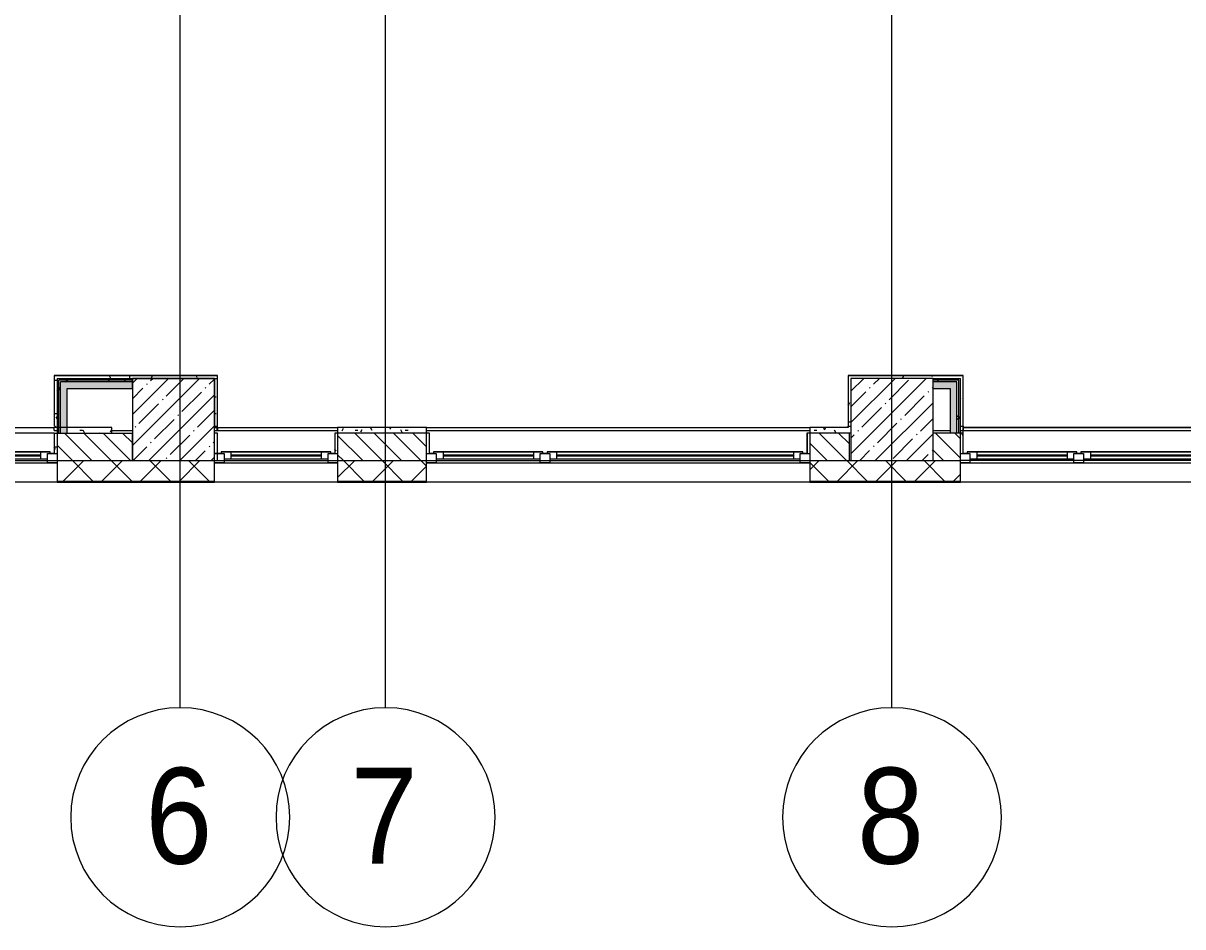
# Model space of a CAD drawing. Header units: millimetres. Extents: x -625 to 415037, y -3642 to 102118.
# Drawn here: x 164635 to 173107, y -3507 to 3093 of the extents above; entities that cross this region are included whole.
import ezdxf

# ---------------------------------------------------------------- set-up
doc = ezdxf.new("R2010")
doc.units = ezdxf.units.MM
doc.linetypes.add('Осевая', pattern=[6350, 1270, -952.5, 3175, -952.5])
for name, color, linetype, lineweight in [('A-GLAZ', 7, 'Continuous', 9), ('A-GLAZ-1', 7, 'Continuous', 5), ('A-WALL', 7, 'Continuous', 5), ('I-WALL', 7, 'Continuous', 5), ('S-COLS', 7, 'Continuous', 9), ('S-COLS-1', 7, 'Continuous', 5), ('Оси', 7, 'Continuous', 9), ('Оси-1', 7, 'Continuous', 20), ('Оси-2', 7, 'Осевая', 9)]:
    doc.layers.add(name, color=color, linetype=linetype, lineweight=lineweight)
doc.layers.add('A-WALL-1', color=9, linetype='Continuous', lineweight=5, true_color=0x808080)
doc.layers.add('A-WALL-FNSH-1', color=9, linetype='Continuous', lineweight=5, true_color=0x808080)
doc.styles.add('Arial', font='arial.ttf', dxfattribs={"width": 0.9, "height": 700})
pattern_1 = [(135, (148772.12, -0.94), (-70.71068, -70.71068), [])]
pattern_2 = [(0, (148772.123, -0.94), (243.84, 60.96), [20.117, -162.763, 20.117, -162.763, -975.36]), (0, (148772.123, -0.94), (243.84, 60.96), [-365.76, 20.117, -345.643, 20.117, -162.763, -426.72]), (0, (148772.123, -0.94), (243.84, 60.96), [-914.4, 20.117, -101.803, 20.117, -284.683]), (120, (148863.563, 29.54), (-174.71291, 180.69163), [20.117, -162.763, 20.117, -162.763, -975.36]), (120, (148863.563, 29.54), (-174.71291, 180.69163), [-365.76, 20.117, -345.643, 20.117, -162.763, -426.72]), (120, (148863.563, 29.54), (-174.71291, 180.69163), [-914.4, 20.117, -101.803, 20.117, -284.683]), (240, (148894.043, 151.46), (-69.12709, -241.65163), [20.117, -162.763, 20.117, -162.763, -975.36]), (240, (148894.043, 151.46), (-69.12709, -241.65163), [-365.76, 20.117, -345.643, 20.117, -162.763, -426.72]), (240, (148894.043, 151.46), (-69.12709, -241.65163), [-914.4, 20.117, -101.803, 20.117, -284.683])]
pattern_3 = [(45, (148772.12, -0.94), (-212.132, 212.132), []), (135, (148772.12, -0.94), (-212.132, -212.132), [])]

# ---------------------------------------------------------------- blocks, each defined once
blk = doc.blocks.new('120_Окно_СКБ_2Ст - 120_Окно_СКБ_2Ст 2800х2500_створка_-22445922-Объем проектирования 2 этажа')
at = {"layer": 'A-GLAZ'}
for p, q in [((-1400, -127), (-1400, -57)), ((-1400, -57), (-1330, -57)), ((-1330, -57), (-1330, -127)), ((500, -127), (500, -57)), ((500, -57), (570, -57)), ((570, -57), (570, -127)), ((1330, -127), (1330, -57)), ((1330, -57), (1400, -57)), ((1400, -57), (1400, -127)), ((-1330, -127), (-1400, -127)), ((-1330, -127), (-1350, -127)), ((-1350, -127), (-1350, -137)), ((-1350, -137), (520, -137)), ((520, -137), (-1350, -137)), ((500, -87), (-1330, -87)), ((-1330, -87), (-1330, -127)), ((-1280, -137), (-1280, -87)), ((450, -137), (450, -87)), ((500, -127), (500, -87)), ((570, -127), (500, -127)), ((520, -127), (500, -127)), ((520, -137), (520, -127)), ((570, -127), (550, -127)), ((550, -127), (550, -137)), ((550, -137), (1350, -137)), ((1350, -137), (550, -137)), ((1330, -87), (570, -87)), ((570, -87), (570, -127)), ((620, -137), (620, -87)), ((1280, -137), (1280, -87)), ((1330, -127), (1330, -87)), ((1400, -127), (1330, -127)), ((1350, -127), (1330, -127)), ((1350, -137), (1350, -127))]:
    blk.add_line(p, q, dxfattribs=at)
at = {"layer": 'A-GLAZ-1'}
for p, q in [((1400, -57), (-1400, -57)), ((-1380, -127), (-1350, -127)), ((-1280, -107), (450, -107)), ((450, -117), (-1280, -117)), ((520, -127), (550, -127)), ((620, -107), (1280, -107)), ((1280, -117), (620, -117)), ((1350, -127), (1380, -127))]:
    blk.add_line(p, q, dxfattribs=at)
blk = doc.blocks.new('120_Окно_СКБ_2Ст - 120_Окно_СКБ_2Ст 3100х2500 _мал_створка слева_ 2-22446355-Объем проектирования 2 этажа')
at = {"layer": 'A-GLAZ'}
for p, q in [((-1550, -127), (-1550, -57)), ((-1550, -57), (-1480, -57)), ((-1480, -57), (-1480, -127)), ((650, -127), (650, -57)), ((650, -57), (720, -57)), ((720, -57), (720, -127)), ((1480, -127), (1480, -57)), ((1480, -57), (1550, -57)), ((1550, -57), (1550, -127)), ((-1480, -127), (-1550, -127)), ((-1480, -127), (-1500, -127)), ((-1500, -127), (-1500, -137)), ((-1500, -137), (670, -137)), ((670, -137), (-1500, -137)), ((650, -87), (-1480, -87)), ((-1480, -87), (-1480, -127)), ((-1430, -137), (-1430, -87)), ((600, -137), (600, -87)), ((650, -127), (650, -87)), ((720, -127), (650, -127)), ((670, -127), (650, -127)), ((670, -137), (670, -127)), ((720, -127), (700, -127)), ((700, -127), (700, -137)), ((700, -137), (1500, -137)), ((1500, -137), (700, -137)), ((1480, -87), (720, -87)), ((720, -87), (720, -127)), ((770, -137), (770, -87)), ((1430, -137), (1430, -87)), ((1480, -127), (1480, -87)), ((1550, -127), (1480, -127)), ((1500, -127), (1480, -127)), ((1500, -137), (1500, -127))]:
    blk.add_line(p, q, dxfattribs=at)
at = {"layer": 'A-GLAZ-1'}
for p, q in [((1550, -57), (-1550, -57)), ((-1530, -127), (-1500, -127)), ((-1430, -107), (600, -107)), ((600, -117), (-1430, -117)), ((670, -127), (700, -127)), ((770, -107), (1430, -107)), ((1430, -117), (770, -117)), ((1500, -127), (1530, -127))]:
    blk.add_line(p, q, dxfattribs=at)
blk = doc.blocks.new('120_Окно_СКБ_1Ст - 120_Окно_СКБ_1Ст 900х2500_h_-V407-Объем проектирования 2 этажа')
at = {"layer": 'A-GLAZ'}
for p, q in [((-450, -127), (-450, -57)), ((-450, -57), (-380, -57)), ((-380, -57), (-380, -127)), ((380, -127), (380, -57)), ((380, -57), (450, -57)), ((450, -57), (450, -127)), ((-380, -127), (-450, -127)), ((-380, -127), (-400, -127)), ((-400, -127), (-400, -137)), ((-400, -137), (400, -137)), ((400, -137), (-400, -137)), ((380, -87), (-380, -87)), ((-380, -87), (-380, -127)), ((-330, -137), (-330, -87)), ((330, -137), (330, -87)), ((380, -127), (380, -87)), ((450, -127), (380, -127)), ((400, -127), (380, -127)), ((400, -137), (400, -127))]:
    blk.add_line(p, q, dxfattribs=at)
at = {"layer": 'A-GLAZ-1'}
for p, q in [((450, -57), (-450, -57)), ((-430, -127), (-400, -127)), ((-330, -107), (330, -107)), ((330, -117), (-330, -117)), ((400, -127), (450, -127))]:
    blk.add_line(p, q, dxfattribs=at)
blk = doc.blocks.new('120_Окно_СКБ_2Ст - 120_Окно_СКБ_2Ст 2100х2400 _мал створка справа_-22446225-Объем проектирования 2 этажа')
at = {"layer": 'A-GLAZ'}
for p, q in [((-1050, -127), (-1050, -57)), ((-1050, -57), (-980, -57)), ((-980, -57), (-980, -127)), ((150, -127), (150, -57)), ((150, -57), (220, -57)), ((220, -57), (220, -127)), ((980, -127), (980, -57)), ((980, -57), (1050, -57)), ((1050, -57), (1050, -127)), ((-980, -127), (-1050, -127)), ((-980, -127), (-1000, -127)), ((-1000, -127), (-1000, -137)), ((-1000, -137), (170, -137)), ((170, -137), (-1000, -137)), ((150, -87), (-980, -87)), ((-980, -87), (-980, -127)), ((-930, -137), (-930, -87)), ((100, -137), (100, -87)), ((150, -127), (150, -87)), ((220, -127), (150, -127)), ((170, -127), (150, -127)), ((170, -137), (170, -127)), ((220, -127), (200, -127)), ((200, -127), (200, -137)), ((200, -137), (1000, -137)), ((1000, -137), (200, -137)), ((980, -87), (220, -87)), ((220, -87), (220, -127)), ((270, -137), (270, -87)), ((930, -137), (930, -87)), ((980, -127), (980, -87)), ((1050, -127), (980, -127)), ((1000, -127), (980, -127)), ((1000, -137), (1000, -127))]:
    blk.add_line(p, q, dxfattribs=at)
at = {"layer": 'A-GLAZ-1'}
for p, q in [((1050, -57), (-1050, -57)), ((-1030, -127), (-1000, -127)), ((-930, -107), (100, -107)), ((100, -117), (-930, -117)), ((170, -127), (200, -127)), ((270, -107), (930, -107)), ((930, -117), (270, -117)), ((1000, -127), (1030, -127))]:
    blk.add_line(p, q, dxfattribs=at)
blk = doc.blocks.new('BSC_Колонна _Прямоугольная - 600х600-V409-Объем проектирования 2 этажа')
at = {"layer": 'S-COLS-1'}
h = blk.add_hatch(dxfattribs=at)
h.set_pattern_fill('FP_156', color=256, style=0, pattern_type=2)
h.set_pattern_definition([(45, (-22210, -200), (-114.0493, 114.0493), []), (45, (-22095.95, -200), (-114.0493, 114.0493), [201.613, -40.323, 6.706, -33.617])])
h.paths.add_polyline_path([(300, -300), (300, 300), (-300, 300), (-300, -300)])
for p, q in [((300, 300), (-300, 300)), ((-300, 300), (-300, -300)), ((300, -300), (300, 300)), ((-300, -300), (300, -300))]:
    blk.add_line(p, q, dxfattribs=at)
blk = doc.blocks.new('Ось сетки - D8-29747960-Объем проектирования 2 этажа')
at = {"layer": 'Оси-1'}
for start, end in [(360, 180), (180, 360)]:
    blk.add_arc((0, 0), 4, start, end, dxfattribs=at)

msp = doc.modelspace()

# ---------------------------------------------------------------- hatches: boundary and pattern name
at = {"layer": 'A-WALL'}
h = msp.add_hatch(dxfattribs=at)
h.set_pattern_fill('FP_2', color=256, style=0, pattern_type=2)
h.set_pattern_definition(pattern_1)
h.paths.add_polyline_path([(161532.1, -100.9), (161782.1, -100.9), (161782.1, 99.1), (161532.1, 99.1), (161532.1, 80.5)])
h.paths.add_polyline_path([(165432.1, -100.9), (165432.1, 99.1), (164882.1, 99.1), (164882.1, -100.9)])
h = msp.add_hatch(dxfattribs=at)
h.set_pattern_fill('FP_2', color=256, style=0, pattern_type=2)
h.set_pattern_definition(pattern_1)
h.paths.add_polyline_path([(166952.6, -100.9), (167582.1, -100.9), (167582.1, 99.1), (166932.1, 99.1), (166932.1, -100.9)])
h.paths.add_polyline_path([(170672.1, -100.9), (170672.1, 99.1), (170382.1, 99.1), (170382.1, -100.9), (170566.2, -100.9)])
h = msp.add_hatch(dxfattribs=at)
h.set_pattern_fill('FP_2', color=256, style=0, pattern_type=2)
h.set_pattern_definition(pattern_1)
h.paths.add_polyline_path([(173582.1, -100.9), (174332.1, -100.9), (174332.1, 99.1), (173582.1, 99.1), (173582.1, 38.9)])
h.paths.add_polyline_path([(171289, -100.9), (171482.1, -100.9), (171482.1, 99.1), (171282.1, 99.1), (171282.1, -100.9)])
h = msp.add_hatch(dxfattribs=at)
h.set_pattern_fill('FP_24', color=256, style=0, pattern_type=2)
h.set_pattern_definition([(45, (148772.12, -0.94), (-141.42136, 141.42136), []), (135, (148772.12, -0.94), (-141.42136, -141.42136), [])])
h.paths.add_polyline_path([(224252.1, -250.9), (224472.1, -250.9), (224472.1, -100.9), (220332.1, -100.9), (220332.1, -250.9), (224048.6, -250.9)])
h.paths.add_polyline_path([(216098.5, -250.9), (219432.1, -250.9), (219432.1, -100.9), (215832.1, -100.9), (215832.1, -250.9)])
h.paths.add_polyline_path([(214182.1, -250.9), (214932.1, -250.9), (214932.1, -100.9), (213932.1, -100.9), (213932.1, -250.9)])
h.paths.add_polyline_path([(210182.1, -250.9), (210832.1, -250.9), (210832.1, -100.9), (209682.1, -100.9), (209682.1, -250.9)])
h.paths.add_polyline_path([(207582.1, -250.9), (207582.1, -100.9), (206832.1, -100.9), (206832.1, -250.9), (207425.7, -250.9)])
h.paths.add_polyline_path([(205182.1, -250.9), (205932.1, -250.9), (205932.1, -100.9), (205182.1, -100.9), (205182.1, -118.9)])
h.paths.add_polyline_path([(200682.1, -250.9), (202082.1, -250.9), (202082.1, -100.9), (200682.1, -100.9)])
h.paths.add_polyline_path([(196584.7, -250.9), (197582.1, -250.9), (197582.1, -100.9), (196182.1, -100.9), (196182.1, -250.9)])
h.paths.add_polyline_path([(191682.1, -250.9), (192808.5, -250.9), (192808.5, -100.9), (191432.1, -100.9), (191432.1, -250.9), (191525.5, -250.9)])
h.paths.add_polyline_path([(194082.1, -250.9), (194082.1, -100.9), (193708.5, -100.9), (193708.5, -250.9)])
h.paths.add_polyline_path([(187262.1, -250.9), (188332.1, -250.9), (188332.1, -100.9), (186762.1, -100.9), (186762.1, -250.9), (187189.1, -250.9)])
h.paths.add_polyline_path([(181782.1, -250.9), (182642.1, -250.9), (182642.1, -100.9), (181782.1, -100.9), (181782.1, -118.9)])
h.paths.add_polyline_path([(183575.5, -250.9), (184662.1, -250.9), (184662.1, -100.9), (183542.1, -100.9), (183542.1, -250.9)])
h.paths.add_polyline_path([(178516.3, -250.9), (179682.1, -250.9), (179682.1, -100.9), (177981.9, -100.9), (177981.9, -250.9)])
h.paths.add_polyline_path([(171289, -250.9), (171482.1, -250.9), (171482.1, -100.9), (170382.1, -100.9), (170382.1, -250.9), (171282.1, -250.9)])
h.paths.add_polyline_path([(174902.6, -250.9), (175181.9, -250.9), (175181.9, -100.9), (173582.1, -100.9), (173582.1, -250.9), (174332.1, -250.9)])
h.paths.add_polyline_path([(165432.1, -250.9), (166032.1, -250.9), (166032.1, -100.9), (164882.1, -100.9), (164882.1, -250.9)])
h.paths.add_polyline_path([(167582.1, -250.9), (167582.1, -100.9), (166932.1, -100.9), (166932.1, -250.9), (166952.6, -250.9)])
h.paths.add_polyline_path([(160932.1, -250.9), (161782.1, -250.9), (161782.1, -100.9), (160432.1, -100.9), (160432.1, -250.9), (160448, -250.9)])
h.paths.add_polyline_path([(155388.8, -250.9), (157332.1, -250.9), (157332.1, -100.9), (153402.1, -100.9), (153402.1, -250.9), (154666.1, -250.9)])
h.paths.add_polyline_path([(148662.1, -250.9), (152502.1, -250.9), (152502.1, -100.9), (148512.1, -100.9), (148512.1, -250.9)])
at = {"layer": 'I-WALL'}
h = msp.add_hatch(dxfattribs=at)
h.set_pattern_fill('FP_191', color=256, style=0, pattern_type=2)
h.set_pattern_definition(pattern_2)
h.paths.add_polyline_path([(164882.1, 499.1), (166032.1, 499.1), (166030.4, 519.1), (164862.1, 519.1), (164862.1, 499.1)])
h = msp.add_hatch(dxfattribs=at)
h.set_pattern_fill('FP_191', color=256, style=0, pattern_type=2)
h.set_pattern_definition(pattern_2)
h.paths.add_polyline_path([(166052.1, 139.1), (166052.1, 519.1), (166032.1, 519.1), (166032.1, 139.1)])
h = msp.add_hatch(dxfattribs=at)
h.set_pattern_fill('FP_191', color=256, style=0, pattern_type=2)
h.set_pattern_definition(pattern_2)
h.paths.add_polyline_path([(171282.1, 499.1), (171482.1, 499.1), (171482.1, 519.1), (170662.1, 519.1), (170662.1, 499.1), (170682.1, 499.1)])
h = msp.add_hatch(dxfattribs=at)
h.set_pattern_fill('FP_191', color=256, style=0, pattern_type=2)
h.set_pattern_definition(pattern_2)
h.paths.add_polyline_path([(171502.1, 149.1), (171501.5, 519.1), (171482.1, 519.1), (171482.1, 149.1)])
h = msp.add_hatch(dxfattribs=at)
h.set_pattern_fill('FP_191', color=256, style=0, pattern_type=2)
h.set_pattern_definition(pattern_2)
h.paths.add_polyline_path([(164882.1, 139.1), (164882.1, 499.1), (164862.1, 498.7), (164862.1, 139.1)])
h = msp.add_hatch(dxfattribs=at)
h.set_pattern_fill('FP_192', color=256, style=0, pattern_type=2)
h.set_pattern_definition(pattern_3)
h.paths.add_polyline_path([(164883.4, 139.1), (164894.6, 139.1), (164894.6, 499.1), (164882.1, 499.1), (164882.1, 139.1)])
h = msp.add_hatch(dxfattribs=at)
h.set_pattern_fill('FP_192', color=256, style=0, pattern_type=2)
h.set_pattern_definition(pattern_3)
h.paths.add_polyline_path([(165145.7, 486.6), (165432.1, 486.6), (165432.1, 499.1), (164894.6, 499.1), (164894.6, 486.6), (164966.7, 486.6)])
h = msp.add_hatch(dxfattribs=at)
h.set_pattern_fill('FP_192', color=256, style=0, pattern_type=2)
h.set_pattern_definition(pattern_3)
h.paths.add_polyline_path([(164896, 139.1), (164907.1, 139.1), (164907.1, 486.6), (164894.6, 486.6), (164894.6, 139.1)])
h = msp.add_hatch(dxfattribs=at)
h.set_pattern_fill('FP_192', color=256, style=0, pattern_type=2)
h.set_pattern_definition(pattern_3)
h.paths.add_polyline_path([(165411.6, 474.1), (165432.1, 474.1), (165432.1, 486.6), (164907.1, 486.6), (164907.1, 474.1), (165282.1, 474.1)])
for points in [[(164957.1, 99.1), (164957.1, 474.1), (164907.1, 474.1), (164907.1, 99.1)], [(165432.1, 424.1), (165432.1, 474.1), (164957.1, 474.1), (164957.1, 424.1), (165282.1, 424.1)], [(171407.1, 424.1), (171407.1, 474.1), (171282.1, 474.1), (171282.1, 424.1), (171289, 424.1)], [(171457.1, 99.1), (171457.1, 474.1), (171407.1, 474.1), (171407.1, 99.1)]]:
    msp.add_hatch(color=256, dxfattribs=at).paths.add_polyline_path(points)
h = msp.add_hatch(dxfattribs=at)
h.set_pattern_fill('FP_191', color=256, style=0, pattern_type=2)
h.set_pattern_definition(pattern_2)
h.paths.add_polyline_path([(170682.1, 139.1), (170682.1, 499.1), (170662.1, 497.3), (170662.1, 140.1), (170672.1, 139.6)])
h = msp.add_hatch(dxfattribs=at)
h.set_pattern_fill('FP_192', color=256, style=0, pattern_type=2)
h.set_pattern_definition(pattern_3)
h.paths.add_polyline_path([(171407.1, 486.6), (171469.6, 486.6), (171469.6, 499.1), (171282.1, 499.1), (171282.1, 486.6), (171302.6, 486.6)])
h = msp.add_hatch(dxfattribs=at)
h.set_pattern_fill('FP_192', color=256, style=0, pattern_type=2)
h.set_pattern_definition(pattern_3)
h.paths.add_polyline_path([(171282.1, 474.1), (171457.1, 474.1), (171456.7, 486.6), (171282.1, 486.6)])
h = msp.add_hatch(dxfattribs=at)
h.set_pattern_fill('FP_192', color=256, style=0, pattern_type=2)
h.set_pattern_definition(pattern_3)
h.paths.add_polyline_path([(171469.6, 99.1), (171469.6, 486.6), (171457.1, 486.6), (171457.1, 99.1)])
h = msp.add_hatch(dxfattribs=at)
h.set_pattern_fill('FP_192', color=256, style=0, pattern_type=2)
h.set_pattern_definition(pattern_3)
h.paths.add_polyline_path([(171482.1, 99.1), (171482.1, 499.1), (171469.6, 499.1), (171469.6, 99.1)])
h = msp.add_hatch(dxfattribs=at)
h.set_pattern_fill('FP_191', color=256, style=0, pattern_type=2)
h.set_pattern_definition(pattern_2)
h.paths.add_polyline_path([(165145.7, 99.1), (165282.1, 99.1), (165282.1, 139.1), (164957.1, 139.1), (164957.1, 99.1)])
h.paths.add_polyline_path([(161532.1, 99.1), (161782.1, 99.1), (161782.1, 139.1), (161532.1, 139.1)])
h.paths.add_polyline_path([(164907.1, 99.1), (164907.1, 139.1), (164882.1, 139.1), (164882.1, 99.1)])
h = msp.add_hatch(dxfattribs=at)
h.set_pattern_fill('FP_191', color=256, style=0, pattern_type=2)
h.set_pattern_definition(pattern_2)
h.paths.add_polyline_path([(164862.1, -48.9), (164882.1, -48.9), (164882.1, 99.1), (164862.1, 97.9), (164862.1, -38.9)])
h = msp.add_hatch(dxfattribs=at)
h.set_pattern_fill('FP_191', color=256, style=0, pattern_type=2)
h.set_pattern_definition(pattern_2)
h.paths.add_polyline_path([(166912.1, -48.9), (166932.1, -48.9), (166932.1, 99.1), (166912.1, 97.8), (166912.1, -38.9)])
h = msp.add_hatch(dxfattribs=at)
h.set_pattern_fill('FP_191', color=256, style=0, pattern_type=2)
h.set_pattern_definition(pattern_2)
h.paths.add_polyline_path([(170566.2, 99.1), (170682.1, 99.1), (170682.1, 139.1), (170382.1, 139.1), (170382.1, 99.1)])
h.paths.add_polyline_path([(167582.1, 99.1), (167582.1, 139.1), (166932.1, 139.1), (166932.1, 99.1), (166952.6, 99.1)])
h = msp.add_hatch(dxfattribs=at)
h.set_pattern_fill('FP_191', color=256, style=0, pattern_type=2)
h.set_pattern_definition(pattern_2)
h.paths.add_polyline_path([(171482.1, -48.9), (171502.1, -48.9), (171502.1, 99.1), (171482.1, 99.1), (171482.1, 61.2)])
at = {"layer": 'S-COLS-1'}
h = msp.add_hatch(dxfattribs=at)
h.set_pattern_fill('FP_1', color=256, style=0, pattern_type=2)
h.set_pattern_definition([(45, (148772.12, -0.94), (-114.0493, 114.0493), []), (45, (148886.17, -0.94), (-114.0493, 114.0493), [201.612, -40.322, 6.706, -33.617])])
h.paths.add_polyline_path([(166032.1, -100.9), (166032.1, 499.1), (165432.1, 499.1), (165432.1, -100.9), (165507.1, -100.9)])

# ---------------------------------------------------------------- linework, layer by layer
at = {"layer": 'A-WALL'}
for p, q in [((164894.6, 99.1), (164894.6, 486.6)), ((165432.1, 486.6), (164894.6, 486.6)), ((164907.1, 99.1), (164907.1, 474.1)), ((165432.1, 474.1), (164907.1, 474.1)), ((171469.6, 486.6), (171282.1, 486.6)), ((171457.1, 474.1), (171282.1, 474.1)), ((171457.1, 99.1), (171457.1, 474.1)), ((171469.6, 99.1), (171469.6, 486.6)), ((164862.1, 99.1), (165432.1, 99.1)), ((166052.1, 139.1), (166052.1, 149.1)), ((167602.1, 99.1), (166912.1, 99.1)), ((170682.1, 99.1), (170362.1, 99.1)), ((170662.1, 139.1), (170382.1, 139.1)), ((170662.1, 139.1), (170662.1, 149.1)), ((166052.1, -48.9), (166052.1, -100.9)), ((160432.1, -100.9), (170682.1, -100.9)), ((171282.1, -100.9), (171482.1, -100.9)), ((164882.1, -250.9), (166032.1, -250.9)), ((164882.1, -253.9), (166032.1, -253.9)), ((166932.1, -250.9), (167582.1, -250.9)), ((166932.1, -253.9), (167582.1, -253.9)), ((170382.1, -250.9), (171482.1, -250.9)), ((170382.1, -253.9), (171482.1, -253.9)), ((164882.1, -258.9), (161782.1, -258.9)), ((166932.1, -258.9), (166032.1, -258.9)), ((170382.1, -258.9), (167582.1, -258.9)), ((173582.1, -258.9), (171482.1, -258.9))]:
    msp.add_line(p, q, dxfattribs=at)
at = {"layer": 'A-WALL-1'}
for p, q in [((164862.1, 519.1), (164862.1, 499.1)), ((165411.6, 519.1), (165411.6, 499.1)), ((170662.1, 519.1), (170662.1, 149.1)), ((171502.1, 149.1), (171502.1, 519.1)), ((164882.1, 499.1), (164882.1, -250.9)), ((164882.1, 499.1), (166052.1, 499.1)), ((164957.1, 99.1), (164957.1, 424.1)), ((164957.1, 424.1), (165432.1, 424.1)), ((165432.1, 424.1), (165432.1, 499.1)), ((166032.1, 499.1), (166032.1, 139.1)), ((171282.1, 499.1), (171482.1, 499.1)), ((171282.1, 424.1), (171407.1, 424.1)), ((171407.1, 424.1), (171407.1, 99.1)), ((171482.1, -250.9), (171482.1, 499.1)), ((165282.1, 139.1), (164862.1, 139.1)), ((164862.1, 99.1), (164862.1, -48.9)), ((165282.1, 99.1), (165282.1, 139.1)), ((165432.1, -100.9), (165432.1, 99.1)), ((166032.1, 149.1), (166052.1, 149.1)), ((166032.1, 139.1), (166052.1, 139.1)), ((166912.1, 99.1), (166912.1, -48.9)), ((166932.1, 139.1), (166932.1, -250.9)), ((167582.1, 139.1), (166932.1, 139.1)), ((167582.1, -250.9), (167582.1, 139.1)), ((167602.1, -48.9), (167602.1, 99.1)), ((170362.1, 99.1), (170362.1, -48.9)), ((170382.1, 139.1), (170382.1, -250.9)), ((170662.1, 149.1), (170682.1, 149.1)), ((170672.1, -100.9), (170672.1, 99.1)), ((171502.1, 99.1), (171282.1, 99.1)), ((171482.1, 149.1), (171502.1, 149.1)), ((171502.1, -48.9), (171502.1, 99.1)), ((164862.1, -48.9), (164882.1, -48.9)), ((166912.1, -48.9), (166932.1, -48.9)), ((167582.1, -48.9), (167602.1, -48.9)), ((170362.1, -48.9), (170382.1, -48.9)), ((171482.1, -48.9), (171502.1, -48.9)), ((166032.1, -250.9), (166032.1, -100.9))]:
    msp.add_line(p, q, dxfattribs=at)
at = {"layer": 'A-WALL-FNSH-1'}
for p, q in [((164861.1, 520.1), (164861.1, 149.1)), ((166053.1, 520.1), (164861.1, 520.1)), ((164862.1, 519.1), (166052.1, 519.1)), ((165411.6, 520.1), (165411.6, 519.1)), ((166052.1, 520.1), (166052.1, 149.1)), ((166053.1, 139.1), (166053.1, 520.1)), ((170662.1, 519.6), (170661.1, 519.6)), ((170661.1, 519.6), (170661.1, 140.1)), ((170661.1, 519.1), (171502.1, 519.1)), ((171503.1, 520.1), (170662.1, 520.1)), ((170662.1, 520.1), (170662.1, 519.6)), ((171503.1, 149.1), (171503.1, 520.1)), ((164861.1, 149.1), (164862.1, 149.1)), ((164862.1, 99.1), (164861.1, 99.1)), ((164861.1, 99.1), (164861.1, -48.9)), ((166052.1, 149.1), (166053.1, 149.1)), ((166052.1, 139.1), (166053.1, 139.1)), ((166053.1, 99.1), (166052.1, 99.1)), ((166052.1, 99.1), (166052.1, -48.9)), ((166053.1, -48.9), (166053.1, 99.1)), ((166912.1, 99.1), (166911.1, 99.1)), ((166911.1, 99.1), (166911.1, -48.9)), ((167582.1, 140.1), (166932.1, 140.1)), ((166932.1, 140.1), (166932.1, 139.1)), ((167582.1, 139.1), (167582.1, 140.1)), ((167603.1, 99.1), (167602.1, 99.1)), ((167603.1, -48.9), (167603.1, 99.1)), ((170362.1, 99.1), (170361.1, 99.1)), ((170361.1, 99.1), (170361.1, -48.9)), ((170661.1, 140.1), (170382.1, 140.1)), ((170382.1, 140.1), (170382.1, 139.1)), ((170661.1, 159.6), (170662.1, 159.6)), ((171502.1, 149.1), (171503.1, 149.1)), ((171503.1, 99.1), (171502.1, 99.1)), ((171503.1, -48.9), (171503.1, 99.1)), ((164861.1, -48.9), (164862.1, -48.9)), ((166052.1, -48.9), (166053.1, -48.9)), ((166911.1, -48.9), (166912.1, -48.9)), ((167602.1, -48.9), (167603.1, -48.9)), ((170361.1, -48.9), (170362.1, -48.9)), ((171502.1, -48.9), (171503.1, -48.9)), ((164882.1, -250.9), (164882.1, -258.9)), ((166032.1, -258.9), (166032.1, -250.9)), ((166932.1, -250.9), (166932.1, -258.9)), ((167582.1, -258.9), (167582.1, -250.9)), ((170382.1, -250.9), (170382.1, -258.9)), ((171482.1, -258.9), (171482.1, -250.9)), ((164882.1, -258.9), (166032.1, -258.9)), ((166932.1, -258.9), (167582.1, -258.9)), ((170382.1, -258.9), (171482.1, -258.9))]:
    msp.add_line(p, q, dxfattribs=at)
at = {"layer": 'I-WALL'}
for p, q in [((161782.1, 140.1), (164862.1, 140.1)), ((161782.1, 139.1), (164862.1, 139.1)), ((164861.1, 99.1), (161803.1, 99.1)), ((164862.1, 119.1), (164862.1, 139.1)), ((164862.1, 119.1), (164882.1, 119.1)), ((165282.1, 119.1), (165432.1, 119.1)), ((166032.1, 119.1), (166932.1, 119.1)), ((166052.1, 99.1), (166032.1, 99.1)), ((166052.1, 119.1), (166052.1, 139.1)), ((166053.1, 140.1), (166932.1, 140.1)), ((166053.1, 139.1), (166932.1, 139.1)), ((166053.1, 139.1), (166053.1, 119.1)), ((167582.1, 140.1), (170382.1, 140.1)), ((167582.1, 139.1), (170382.1, 139.1)), ((167582.1, 119.1), (170382.1, 119.1)), ((171282.1, 119.1), (171407.1, 119.1)), ((171482.1, 119.1), (173582.1, 119.1)), ((171502.1, 99.1), (171502.1, 149.1)), ((173582.1, 139.1), (171502.1, 139.1)), ((171503.1, 149.1), (171503.1, 140.1)), ((171503.1, 140.1), (173581.1, 140.1)), ((171503.1, 139.1), (171503.1, 119.1)), ((166052.1, -48.9), (166032.1, -48.9)), ((173582.1, -100.9), (171482.1, -100.9))]:
    msp.add_line(p, q, dxfattribs=at)
at = {"layer": 'S-COLS-1'}
for p, q in [((166032.1, 499.1), (165432.1, 499.1)), ((165432.1, 499.1), (165432.1, -100.9)), ((166032.1, -100.9), (166032.1, 499.1)), ((165432.1, -100.9), (166032.1, -100.9))]:
    msp.add_line(p, q, dxfattribs=at)
at = {"layer": 'Оси'}
for p, q in [((165782.1, -1907.2), (165782.1, 3092.8)), ((167282.1, -1907.2), (167282.1, 3092.8)), ((170982.1, -1907.2), (170982.1, 3092.8))]:
    msp.add_line(p, q, dxfattribs=at)
at = {"layer": 'Оси-2'}
for p, q in [((165782.1, 3092.8), (165782.1, 22397.1)), ((167282.1, 3092.8), (167282.1, 22397.1)), ((170982.1, 3092.8), (170982.1, 22397.1))]:
    msp.add_line(p, q, dxfattribs=at)

# ---------------------------------------------------------------- block references
at = {"layer": 'A-GLAZ', "color": 3, "rotation": 180}
for name, p in [('120_Окно_СКБ_2Ст - 120_Окно_СКБ_2Ст 3100х2500 _мал_створка слева_ 2-22446355-Объем проектирования 2 этажа', (163332.1, -175.9)), ('120_Окно_СКБ_1Ст - 120_Окно_СКБ_1Ст 900х2500_h_-V407-Объем проектирования 2 этажа', (166482.1, -175.9)), ('120_Окно_СКБ_2Ст - 120_Окно_СКБ_2Ст 2800х2500_створка_-22445922-Объем проектирования 2 этажа', (168982.1, -175.9)), ('120_Окно_СКБ_2Ст - 120_Окно_СКБ_2Ст 2100х2400 _мал створка справа_-22446225-Объем проектирования 2 этажа', (172532.1, -175.9))]:
    msp.add_blockref(name, p, dxfattribs=at)
at = {"layer": 'S-COLS'}
msp.add_blockref('BSC_Колонна _Прямоугольная - 600х600-V409-Объем проектирования 2 этажа', (170982.1, 199.1), dxfattribs=at)
at = {"layer": 'Оси-1', "xscale": 199.9999999999999, "yscale": 199.9999999999999, "zscale": 199.9999999999999}
for p in [(165782.1, -2707.2), (167282.1, -2707.2), (170982.1, -2707.2)]:
    msp.add_blockref('Ось сетки - D8-29747960-Объем проектирования 2 этажа', p, dxfattribs=at)

# ---------------------------------------------------------------- texts
at = {"layer": 'Оси', "char_height": 700, "width": 606.076, "attachment_point": 1, "style": 'Arial'}
for s, insert in [('\\fArial|b0|i0|c204|p34|;\\W.9;6', (165527.1, -2345.9)), ('\\fArial|b0|i0|c204|p34|;\\W.9;7', (167027.1, -2345.9)), ('\\fArial|b0|i0|c204|p34|;\\W.9;8', (170727.1, -2345.9))]:
    msp.add_mtext(s, dxfattribs=dict(at, insert=insert))

doc.saveas('drawing.dxf')
